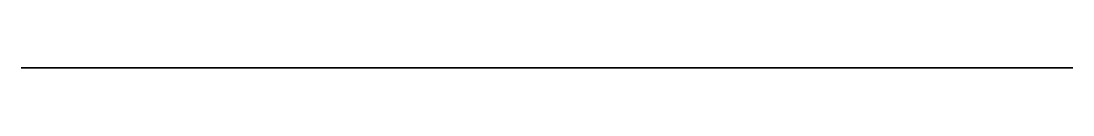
# Model space of a CAD drawing. Header units: millimetres. Extents: x -17.4 to -0.1, y 0 to 0.
import ezdxf

# ---------------------------------------------------------------- set-up
doc = ezdxf.new("R2010")
doc.units = ezdxf.units.MM
doc.layers.get('0').update_dxf_attribs({"color": 194, "true_color": 0x551cb1})

msp = doc.modelspace()

# ---------------------------------------------------------------- linework, layer by layer
at = {"color": 54, "true_color": 0x94b11b}
msp.add_polyline3d([(-8.749, 0, 119.366), (-7.884, 0, 118.087), (-7.684, 0, 117.758), (-7.497, 0, 117.426), (-7.327, 0, 117.09), (-7.18, 0, 116.751), (-7.13, 0, 116.617), (-7.085, 0, 116.481), (-7.046, 0, 116.343), (-7.011, 0, 116.204), (-6.954, 0, 115.919), (-6.913, 0, 115.63), (-6.885, 0, 115.337), (-6.868, 0, 115.043), (-6.857, 0, 114.459), (-6.591, 0, 114.35), (-6.331, 0, 114.227), (-6.08, 0, 114.092), (-5.836, 0, 113.944), (-5.601, 0, 113.784), (-5.374, 0, 113.613), (-5.157, 0, 113.43), (-4.949, 0, 113.237), (-4.751, 0, 113.033), (-4.564, 0, 112.82), (-4.388, 0, 112.597), (-4.223, 0, 112.365), (-4.069, 0, 112.124), (-3.927, 0, 111.876), (-3.798, 0, 111.619), (-3.682, 0, 111.356), (-3.579, 0, 111.087), (-3.491, 0, 110.814), (-3.417, 0, 110.538), (-3.358, 0, 110.26), (-3.313, 0, 109.979), (-3.282, 0, 109.698), (-3.266, 0, 109.415), (-3.264, 0, 109.132), (-3.277, 0, 108.85), (-3.304, 0, 108.568), (-3.345, 0, 108.287), (-3.401, 0, 108.009), (-3.47, 0, 107.733), (-3.555, 0, 107.46), (-3.653, 0, 107.191), (-3.766, 0, 106.926), (-3.892, 0, 106.667), (-4.031, 0, 106.416), (-4.182, 0, 106.174), (-4.344, 0, 105.94), (-4.518, 0, 105.716), (-4.703, 0, 105.501), (-4.898, 0, 105.296), (-5.103, 0, 105.101), (-5.318, 0, 104.917), (-5.542, 0, 104.744), (-5.775, 0, 104.583), (-6.016, 0, 104.433), (-6.265, 0, 104.295), (-6.522, 0, 104.17), (-6.786, 0, 104.058), (-7.056, 0, 103.959), (-7.056, 0, 77.003), (-6.957, 0, 76.958), (-6.861, 0, 76.909), (-6.766, 0, 76.856), (-6.674, 0, 76.799), (-6.585, 0, 76.737), (-6.499, 0, 76.672), (-6.416, 0, 76.603), (-6.335, 0, 76.53), (-6.258, 0, 76.453), (-6.184, 0, 76.373), (-6.114, 0, 76.29), (-6.048, 0, 76.203), (-5.986, 0, 76.114), (-5.927, 0, 76.021), (-5.873, 0, 75.927), (-5.824, 0, 75.83), (-5.781, 0, 75.735), (-5.743, 0, 75.638), (-5.711, 0, 75.538), (-5.684, 0, 75.437), (-5.661, 0, 75.334), (-5.642, 0, 75.23), (-5.616, 0, 75.018), (-5.6, 0, 74.802), (-5.593, 0, 74.584), (-5.591, 0, 74.146), (-5.591, 0, 71.674), (-5.591, 0, 70.946), (-5.565, 0, 70.223), (-5.529, 0, 69.868), (-5.504, 0, 69.693), (-5.472, 0, 69.519), (-5.434, 0, 69.348), (-5.388, 0, 69.179), (-5.335, 0, 69.012), (-5.273, 0, 68.848), (-5.201, 0, 68.682), (-5.121, 0, 68.518), (-5.034, 0, 68.357), (-4.94, 0, 68.2), (-4.84, 0, 68.047), (-4.734, 0, 67.898), (-4.622, 0, 67.754), (-4.505, 0, 67.615), (-4.383, 0, 67.485), (-4.256, 0, 67.362), (-4.123, 0, 67.244), (-3.985, 0, 67.131), (-3.699, 0, 66.917), (-3.405, 0, 66.711), (-2.817, 0, 66.296), (-2.536, 0, 66.073), (-2.402, 0, 65.955), (-2.272, 0, 65.83), (-2.115, 0, 65.665), (-1.965, 0, 65.493), (-1.822, 0, 65.316), (-1.685, 0, 65.133), (-1.556, 0, 64.944), (-1.434, 0, 64.751), (-1.319, 0, 64.552), (-1.213, 0, 64.348), (-1.125, 0, 64.163), (-1.043, 0, 63.976), (-0.968, 0, 63.786), (-0.901, 0, 63.594), (-0.84, 0, 63.4), (-0.786, 0, 63.204), (-0.738, 0, 63.006), (-0.698, 0, 62.807), (-0.665, 0, 62.607), (-0.639, 0, 62.405), (-0.62, 0, 62.203), (-0.608, 0, 62), (-0.603, 0, 61.796), (-0.606, 0, 61.592), (-0.615, 0, 61.388), (-0.632, 0, 61.184), (-0.656, 0, 60.98), (-0.687, 0, 60.778), (-0.726, 0, 60.578), (-0.771, 0, 60.379), (-0.823, 0, 60.183), (-0.882, 0, 59.988), (-0.947, 0, 59.796), (-1.02, 0, 59.606), (-1.099, 0, 59.419), (-1.184, 0, 59.235), (-1.276, 0, 59.053), (-1.374, 0, 58.875), (-1.479, 0, 58.7), (-1.59, 0, 58.529), (-1.707, 0, 58.362), (-1.83, 0, 58.198), (-1.712, 0, 58.155), (-1.597, 0, 58.107), (-1.484, 0, 58.053), (-1.374, 0, 57.994), (-1.267, 0, 57.93), (-1.163, 0, 57.86), (-1.063, 0, 57.786), (-0.966, 0, 57.706), (-0.873, 0, 57.622), (-0.784, 0, 57.533), (-0.7, 0, 57.44), (-0.62, 0, 57.343), (-0.545, 0, 57.242), (-0.475, 0, 57.138), (-0.41, 0, 57.03), (-0.35, 0, 56.92), (-0.299, 0, 56.811), (-0.255, 0, 56.699), (-0.217, 0, 56.585), (-0.185, 0, 56.469), (-0.159, 0, 56.351), (-0.137, 0, 56.231), (-0.106, 0, 55.986), (-0.089, 0, 55.736), (-0.082, 0, 55.484), (-0.081, 0, 54.977), (-0.081, 0, -0.043), (-17.411, 0, -0.043), (-17.411, 0, 30.012), (-16.438, 0, 30.786), (-16.438, 0, 98.131), (-17.411, 0, 98.88), (-17.405, 0, 129.656), (-17.112, 0, 129.651), (-16.82, 0, 129.636), (-16.529, 0, 129.609), (-16.242, 0, 129.566), (-15.96, 0, 129.507), (-15.822, 0, 129.47), (-15.686, 0, 129.428), (-15.552, 0, 129.38), (-15.42, 0, 129.327), (-15.291, 0, 129.268), (-15.165, 0, 129.203), (-14.941, 0, 129.073), (-14.723, 0, 128.931), (-14.512, 0, 128.779), (-14.307, 0, 128.618), (-14.109, 0, 128.447), (-13.92, 0, 128.267), (-13.74, 0, 128.08), (-13.569, 0, 127.886), (-13.388, 0, 127.657), (-13.219, 0, 127.417), (-13.06, 0, 127.169), (-12.911, 0, 126.912), (-12.637, 0, 126.379), (-12.386, 0, 125.826), (-11.423, 0, 123.585), (-11.139, 0, 123.038), (-10.831, 0, 122.497), (-10.165, 0, 121.433)], close=True, dxfattribs=at)

doc.saveas('drawing.dxf')
